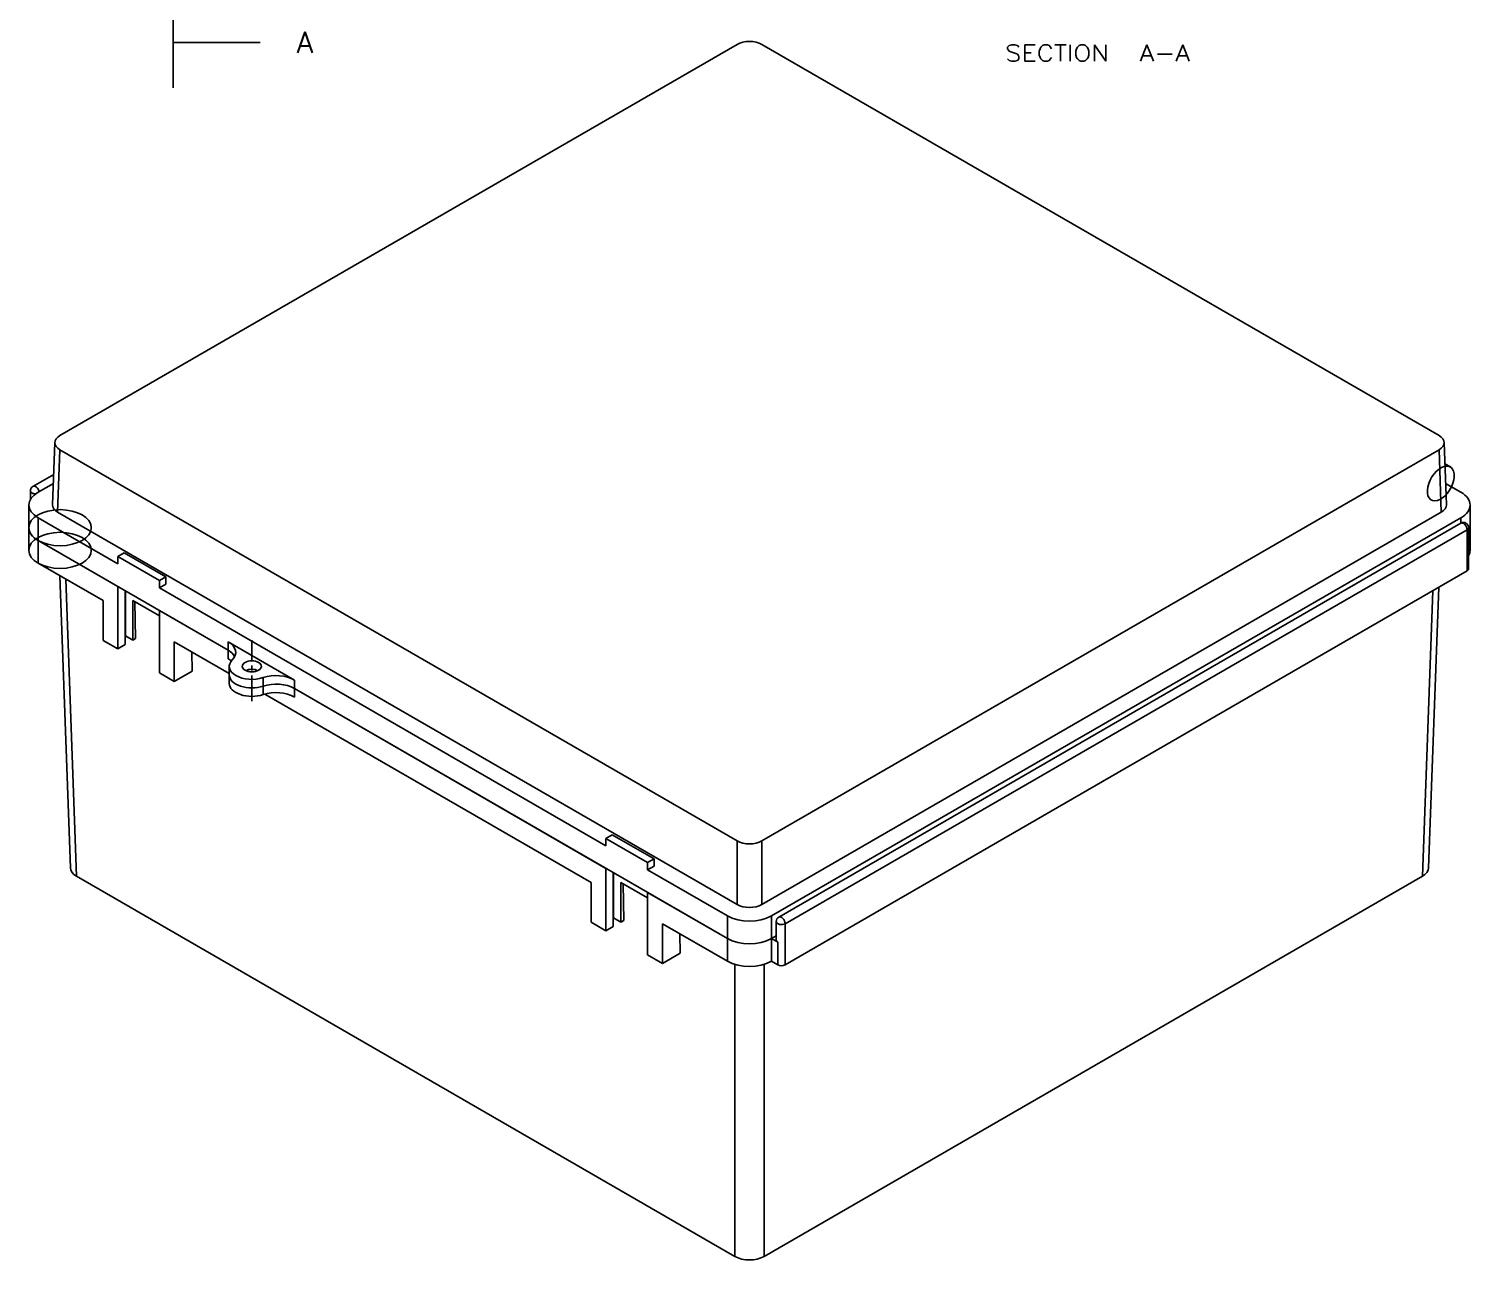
# Model space of a CAD drawing. Header units: inches. Extents: x 348 to 1252, y -64 to 650.
# Drawn here: x 835.7 to 1252, y -63.8 to 291.3 of the extents above; entities that cross this region are included whole.
import ezdxf
from ezdxf.lldxf.tags import DXFTag

# ---------------------------------------------------------------- set-up
doc = ezdxf.new("R2010")
doc.units = ezdxf.units.IN
doc.header["$MEASUREMENT"] = 0
doc.linetypes.add('CENTER', pattern=[2, 1.25, -0.25, 0.25, -0.25])
doc.layers.add('1', color=7, linetype='Continuous')
doc.layers.add('5', color=7, linetype='Continuous')
doc.styles.add('blockfont', font='simplex.shx', dxfattribs={"bigfont": 'bigfont'})
tags = doc.linetypes.add('PHANTOM', pattern=[2.5, 1.25, -0.25, 0.25, -0.25, 0.25, -0.25]).pattern_tags.tags
tags[14:15] = [DXFTag(74, 4), DXFTag(75, 0), DXFTag(340, '0'), DXFTag(46, 0.0), DXFTag(50, 0.0), DXFTag(44, 0.0), DXFTag(45, 0.0)]
tags[12:13] = [DXFTag(74, 4), DXFTag(75, 0), DXFTag(340, '0'), DXFTag(46, 0.0), DXFTag(50, 0.0), DXFTag(44, 0.0), DXFTag(45, 0.0)]
tags[10:11] = [DXFTag(74, 4), DXFTag(75, 0), DXFTag(340, '0'), DXFTag(46, 0.0), DXFTag(50, 0.0), DXFTag(44, 0.0), DXFTag(45, 0.0)]
tags[8:9] = [DXFTag(74, 4), DXFTag(75, 0), DXFTag(340, '0'), DXFTag(46, 0.0), DXFTag(50, 0.0), DXFTag(44, 0.0), DXFTag(45, 0.0)]
tags[6:7] = [DXFTag(74, 4), DXFTag(75, 0), DXFTag(340, '0'), DXFTag(46, 0.0), DXFTag(50, 0.0), DXFTag(44, 0.0), DXFTag(45, 0.0)]
tags[4:5] = [DXFTag(74, 4), DXFTag(75, 0), DXFTag(340, '0'), DXFTag(46, 0.0), DXFTag(50, 0.0), DXFTag(44, 0.0), DXFTag(45, 0.0)]

msp = doc.modelspace()

# ---------------------------------------------------------------- linework, layer by layer
at = {"color": 43}
msp.add_solid([(877.32, 287.34), (883.32, 288.95), (883.32, 285.74), (877.32, 287.34)], dxfattribs=at)
at = {"layer": '1', "color": 43, "linetype": 'PHANTOM', "ltscale": 29.588002}
msp.add_line((877.32, 644.12), (877.32, 274.27), dxfattribs=at)
at = {"layer": '1', "color": 43}
msp.add_line((902.32, 287.34), (877.32, 287.34), dxfattribs=at)
at = {"layer": '1', "color": 252}
for p, q in [((1039.85, 286.81), (844.64, 174.1)), ((1242.14, 174.1), (1046.92, 286.81)), ((843.17, 172.12), (842.52, 154.15)), ((1244.26, 154.15), (1243.61, 172.12)), ((844.64, 170.01), (843.98, 152.05)), ((844.64, 170.01), (1039.85, 57.3)), ((1046.92, 57.3), (1242.14, 170.01)), ((1242.79, 152.05), (1242.14, 170.01)), ((1245.4, 165.06), (1243.83, 165.97)), ((1243.85, 165.42), (1244.72, 165.3)), ((842.75, 160.32), (838.33, 157.77)), ((1248.45, 157.77), (1244.03, 160.32)), ((835.69, 154.09), (835.69, 147.56)), ((1251.09, 147.56), (1251.09, 154.09)), ((838.33, 150.42), (861.31, 137.15)), ((838.33, 150.42), (838.33, 143.89)), ((843.98, 152.05), (1039.85, 38.97)), ((1046.92, 38.97), (1242.79, 152.05)), ((1049.75, 35.7), (1248.45, 150.42)), ((1248.45, 148.88), (1248.45, 150.42)), ((838.33, 143.89), (893.12, 112.25)), ((863.15, 140.33), (861.31, 139.27)), ((861.31, 139.27), (873.33, 132.33)), ((861.31, 139.27), (861.31, 137.15)), ((875.17, 133.39), (863.15, 140.33)), ((873.33, 132.33), (875.17, 133.39)), ((875.17, 133.39), (875.17, 131.27)), ((873.33, 132.33), (873.33, 130.21)), ((873.33, 130.21), (875.17, 131.27)), ((873.33, 130.21), (1002.02, 55.91)), ((893.12, 114.7), (893.12, 112.25)), ((893.12, 114.7), (912.23, 103.67)), ((893.45, 107.61), (893.45, 105.16)), ((903.19, 104.36), (903.19, 101.91)), ((912.23, 103.67), (912.23, 101.22)), ((912.23, 101.22), (1037.03, 29.17)), ((1002.02, 58.03), (1003.86, 59.09)), ((1003.86, 59.09), (1015.88, 52.15)), ((1014.04, 51.09), (1002.02, 58.03)), ((1002.02, 58.03), (1002.02, 55.91)), ((1039.85, 38.97), (1039.85, 57.3)), ((1046.92, 57.3), (1046.92, 38.97)), ((1015.88, 52.15), (1014.04, 51.09)), ((1014.04, 51.09), (1014.04, 48.97)), ((1015.88, 50.03), (1014.04, 48.97)), ((1015.88, 52.15), (1015.88, 50.03)), ((1014.04, 48.97), (1037.03, 35.7)), ((1037.03, 29.17), (1037.03, 35.7)), ((1049.75, 35.7), (1049.75, 29.17)), ((1049.75, 29.17), (1051.08, 29.94))]:
    msp.add_line(p, q, dxfattribs=at)
at = {"layer": '1', "color": 23, "linetype": 'CENTER', "ltscale": 5.866326}
msp.add_line((899.95, 97.59), (899.95, 115.19), dxfattribs=at)
at = {"layer": '1', "color": 252}
for centre, major_axis, ratio, start_param, end_param in [((1043.39, 284.76), (5, 0), 0.577604, 0.785617, 2.355975), ((848.17, 172.05), (5, 0), 0.577097, 2.356414, 3.926772), ((1238.6, 172.05), (5, 0), 0.577097, 5.498006, 7.068364), ((1242.65, 160.3), (-2.75, -4.76), 0.57735, 1.699654, 7.982839), ((844.69, 154.09), (-9, 0), 0.57735, 5.497787, 7.068583), ((847.52, 154.09), (5, 0), 0.577097, 3.120663, 3.926772), ((1239.26, 154.09), (5, 0), 0.577097, 5.498006, 6.304115), ((1242.09, 154.09), (-9, 0), 0.57735, 2.356194, 3.926991), ((844.69, 147.56), (9, 0), 0.57735, 3.141593, 3.926991), ((1242.09, 147.56), (9, 0), 0.57735, 5.973223, 6.283185), ((887.81, 111.64), (-7.5, 0), 0.57735, 2.619956, 3.926991), ((899.95, 107.61), (6.5, 0), 0.57735, 2.619956, 5.234025), ((887.81, 109.19), (-7.5, 0), 0.57735, 3.428337, 3.926991), ((899.95, 105.16), (6.5, 0), 0.57735, 3.141626, 5.234025), ((899.95, 105.16), (-2.75, 0), 0.57735, 4.022711, 5.402165), ((906.93, 100.6), (-7.5, 0), 0.57735, 3.926991, 5.234025), ((906.93, 98.16), (-7.5, 0), 0.57735, 3.926991, 5.234025), ((1043.39, 59.35), (5, 0), 0.577604, 3.92721, 5.497568), ((1043.39, 41.01), (5, 0), 0.577604, 3.92721, 5.497568), ((1043.39, 39.37), (-9, 0), 0.57735, 0.785398, 2.356194), ((1043.39, 32.84), (9, 0), 0.57735, 3.926991, 5.497787)]:
    msp.add_ellipse(centre, major_axis=major_axis, ratio=ratio, start_param=start_param, end_param=end_param, dxfattribs=at)
msp.add_ellipse((899.95, 107.61), major_axis=(-2.75, 0), ratio=0.57735, dxfattribs=at)
msp.add_open_spline([(1243.83, 165.8), (1244.13, 165.63), (1244.42, 165.46), (1244.72, 165.3)], degree=3, dxfattribs=at)
at = {"layer": '5', "color": 252}
for p, q in [((842.84, 162.92), (836.87, 159.47)), ((836.12, 158.17), (836.12, 155.68)), ((835.69, 147.56), (835.69, 141.03)), ((1248.41, 148.86), (1051.83, 35.37)), ((1250.22, 146.95), (1053.64, 33.45)), ((1250.22, 135.11), (1250.22, 146.95)), ((1250.66, 135.72), (1250.66, 147.56)), ((1251.09, 141.03), (1251.09, 147.56)), ((838.33, 137.35), (838.33, 143.89)), ((838.33, 143.89), (861.31, 130.62)), ((838.33, 137.35), (857.07, 126.54)), ((844.61, 133.73), (847.67, 49.51)), ((1053.64, 21.62), (1250.22, 135.11)), ((846.32, 132.74), (849.42, 47.13)), ((861.31, 130.62), (861.31, 112.65)), ((863.43, 129.39), (863.43, 113.88)), ((863.5, 129.35), (863.5, 116.37)), ((1237.36, 47.13), (1240.34, 129.4)), ((1239.11, 49.51), (1242.05, 130.39)), ((857.07, 115.1), (857.07, 126.54)), ((873.33, 122.12), (865.62, 126.57)), ((865.62, 115.14), (865.62, 126.57)), ((866.47, 115.63), (866.27, 126.2)), ((873.33, 123.68), (873.33, 105.71)), ((873.33, 123.68), (893.12, 112.25)), ((861.31, 112.65), (857.07, 115.1)), ((863.43, 113.88), (861.31, 112.65)), ((863.5, 116.37), (863.43, 116.33)), ((865.62, 115.14), (863.5, 116.37)), ((866.47, 115.63), (865.62, 115.14)), ((877.57, 103.27), (877.57, 114.7)), ((877.57, 114.7), (893.45, 105.53)), ((882.63, 111.78), (882.73, 106.24)), ((893.12, 109.8), (893.12, 112.25)), ((873.33, 105.71), (877.57, 103.27)), ((882.73, 106.24), (877.57, 103.27)), ((893.45, 105.16), (893.45, 102.71)), ((903.19, 99.46), (903.19, 101.91)), ((912.23, 101.22), (1002.02, 49.38)), ((912.23, 98.77), (912.23, 101.22)), ((903.7, 99.61), (997.78, 45.29)), ((849.42, 47.13), (1039.15, -62.41)), ((1002.02, 49.38), (1002.02, 31.41)), ((1004.14, 48.15), (1004.14, 32.64)), ((1004.21, 48.11), (1004.21, 35.13)), ((1047.63, -62.41), (1237.36, 47.13)), ((997.78, 33.86), (997.78, 45.29)), ((1006.33, 45.33), (1006.33, 33.9)), ((1014.04, 40.88), (1006.33, 45.33)), ((1006.99, 44.95), (1007.18, 34.39)), ((1014.04, 42.44), (1014.04, 24.47)), ((1014.04, 42.44), (1037.03, 29.17)), ((1002.02, 31.41), (997.78, 33.86)), ((1004.14, 35.09), (1004.21, 35.13)), ((1004.21, 35.13), (1006.33, 33.9)), ((1007.18, 34.39), (1006.33, 33.9)), ((1018.29, 22.02), (1018.29, 33.45)), ((1018.29, 33.45), (1037.03, 22.64)), ((1051.08, 34.07), (1051.08, 28.76)), ((1053.64, 33.45), (1053.64, 21.62)), ((1004.14, 32.64), (1002.02, 31.41)), ((1023.44, 25), (1023.34, 30.54)), ((1037.03, 22.64), (1037.03, 29.17)), ((1049.75, 22.64), (1049.75, 29.17)), ((1049.75, 29.17), (1051.52, 28.15)), ((1023.44, 25), (1018.29, 22.02)), ((1051.52, 21.62), (1051.52, 28.15)), ((1014.04, 24.47), (1018.29, 22.02)), ((1039.15, -62.41), (1039.15, 21.73)), ((1047.63, 21.73), (1047.63, -62.41)), ((1049.75, 22.64), (1051.52, 21.62))]:
    msp.add_line(p, q, dxfattribs=at)
for centre, start, end in [((837.62, 158.17), 120, 180), ((1249.16, 147.56), 0, 120), ((1052.58, 34.07), 120, 180)]:
    msp.add_arc(centre, 1.5, start, end, dxfattribs=at)
for centre, major_axis, ratio, start_param, end_param in [((837.62, 158.17), (-0.75, 1.3), 0.57735, 4.221515, 6.283186), ((837.62, 158.17), (-1.5, 0), 0.57735, 6.283185, 7.855699), ((844.69, 147.56), (-9, 0), 0.57735, 0, 6.283185), ((844.69, 141.03), (-9, 0), 0.57735, 0, 6.283185), ((1249.16, 147.56), (-0.75, 1.3), 0.57735, 3.926991, 6.283186), ((1249.16, 147.56), (1.5, 0), 0.57735, 5.497787, 6.283185), ((1242.09, 147.56), (-9, 0), 0.57735, 2.83163, 3.141593), ((1242.09, 141.03), (-9, 0), 0.57735, 2.83163, 3.141593), ((1249.16, 135.72), (1.5, 0), 0.57735, 5.497787, 6.283185), ((887.81, 109.19), (-7.5, 0), 0.57735, 3.428337, 3.926991), ((887.81, 106.74), (-7.5, 0), 0.57735, 3.734898, 3.926991), ((899.95, 105.16), (6.5, 0), 0.57735, 3.141626, 5.234025), ((899.95, 105.16), (-2.75, 0), 0.57735, 4.022711, 5.402165), ((899.95, 102.71), (6.5, 0), 0.57735, 3.141626, 5.234025), ((906.93, 98.16), (-7.5, 0), 0.57735, 3.926991, 5.234025), ((906.93, 95.71), (-7.5, 0), 0.57735, 3.926991, 5.234025), ((853.67, 49.58), (6, 0), 0.577097, 3.162523, 3.926772), ((1233.11, 49.58), (6, 0), 0.577097, 5.498006, 6.262255), ((1052.58, 34.07), (-1.5, 0), 0.57735, 6.283185, 8.63938), ((1052.58, 34.07), (-0.75, 1.3), 0.57735, 3.926991, 6.283186), ((1043.39, 32.84), (-9, 0), 0.57735, 0.785398, 2.356194), ((1052.58, 28.76), (1.5, 0), 0.57735, 3.141593, 3.926991), ((1043.39, 26.31), (-9, 0), 0.57735, 0.785398, 2.356194), ((1052.58, 22.23), (1.5, 0), 0.57735, 3.926991, 5.497787), ((1043.39, -59.95), (6, 0), 0.577604, 3.92721, 5.497568)]:
    msp.add_ellipse(centre, major_axis=major_axis, ratio=ratio, start_param=start_param, end_param=end_param, dxfattribs=at)

# ---------------------------------------------------------------- texts
at = {"layer": '1', "color": 87, "style": 'blockfont'}
for s, height, width, p in [('A', 6, 1.038, (912.85, 284.41)), ('SECTION ', 4.763, 1.147, (1117.09, 281.93)), ('A-A', 4.76, 1.147, (1155.85, 281.93))]:
    msp.add_text(s, height=height, dxfattribs=dict(at, width=width)).set_placement(p)

doc.saveas('drawing.dxf')
